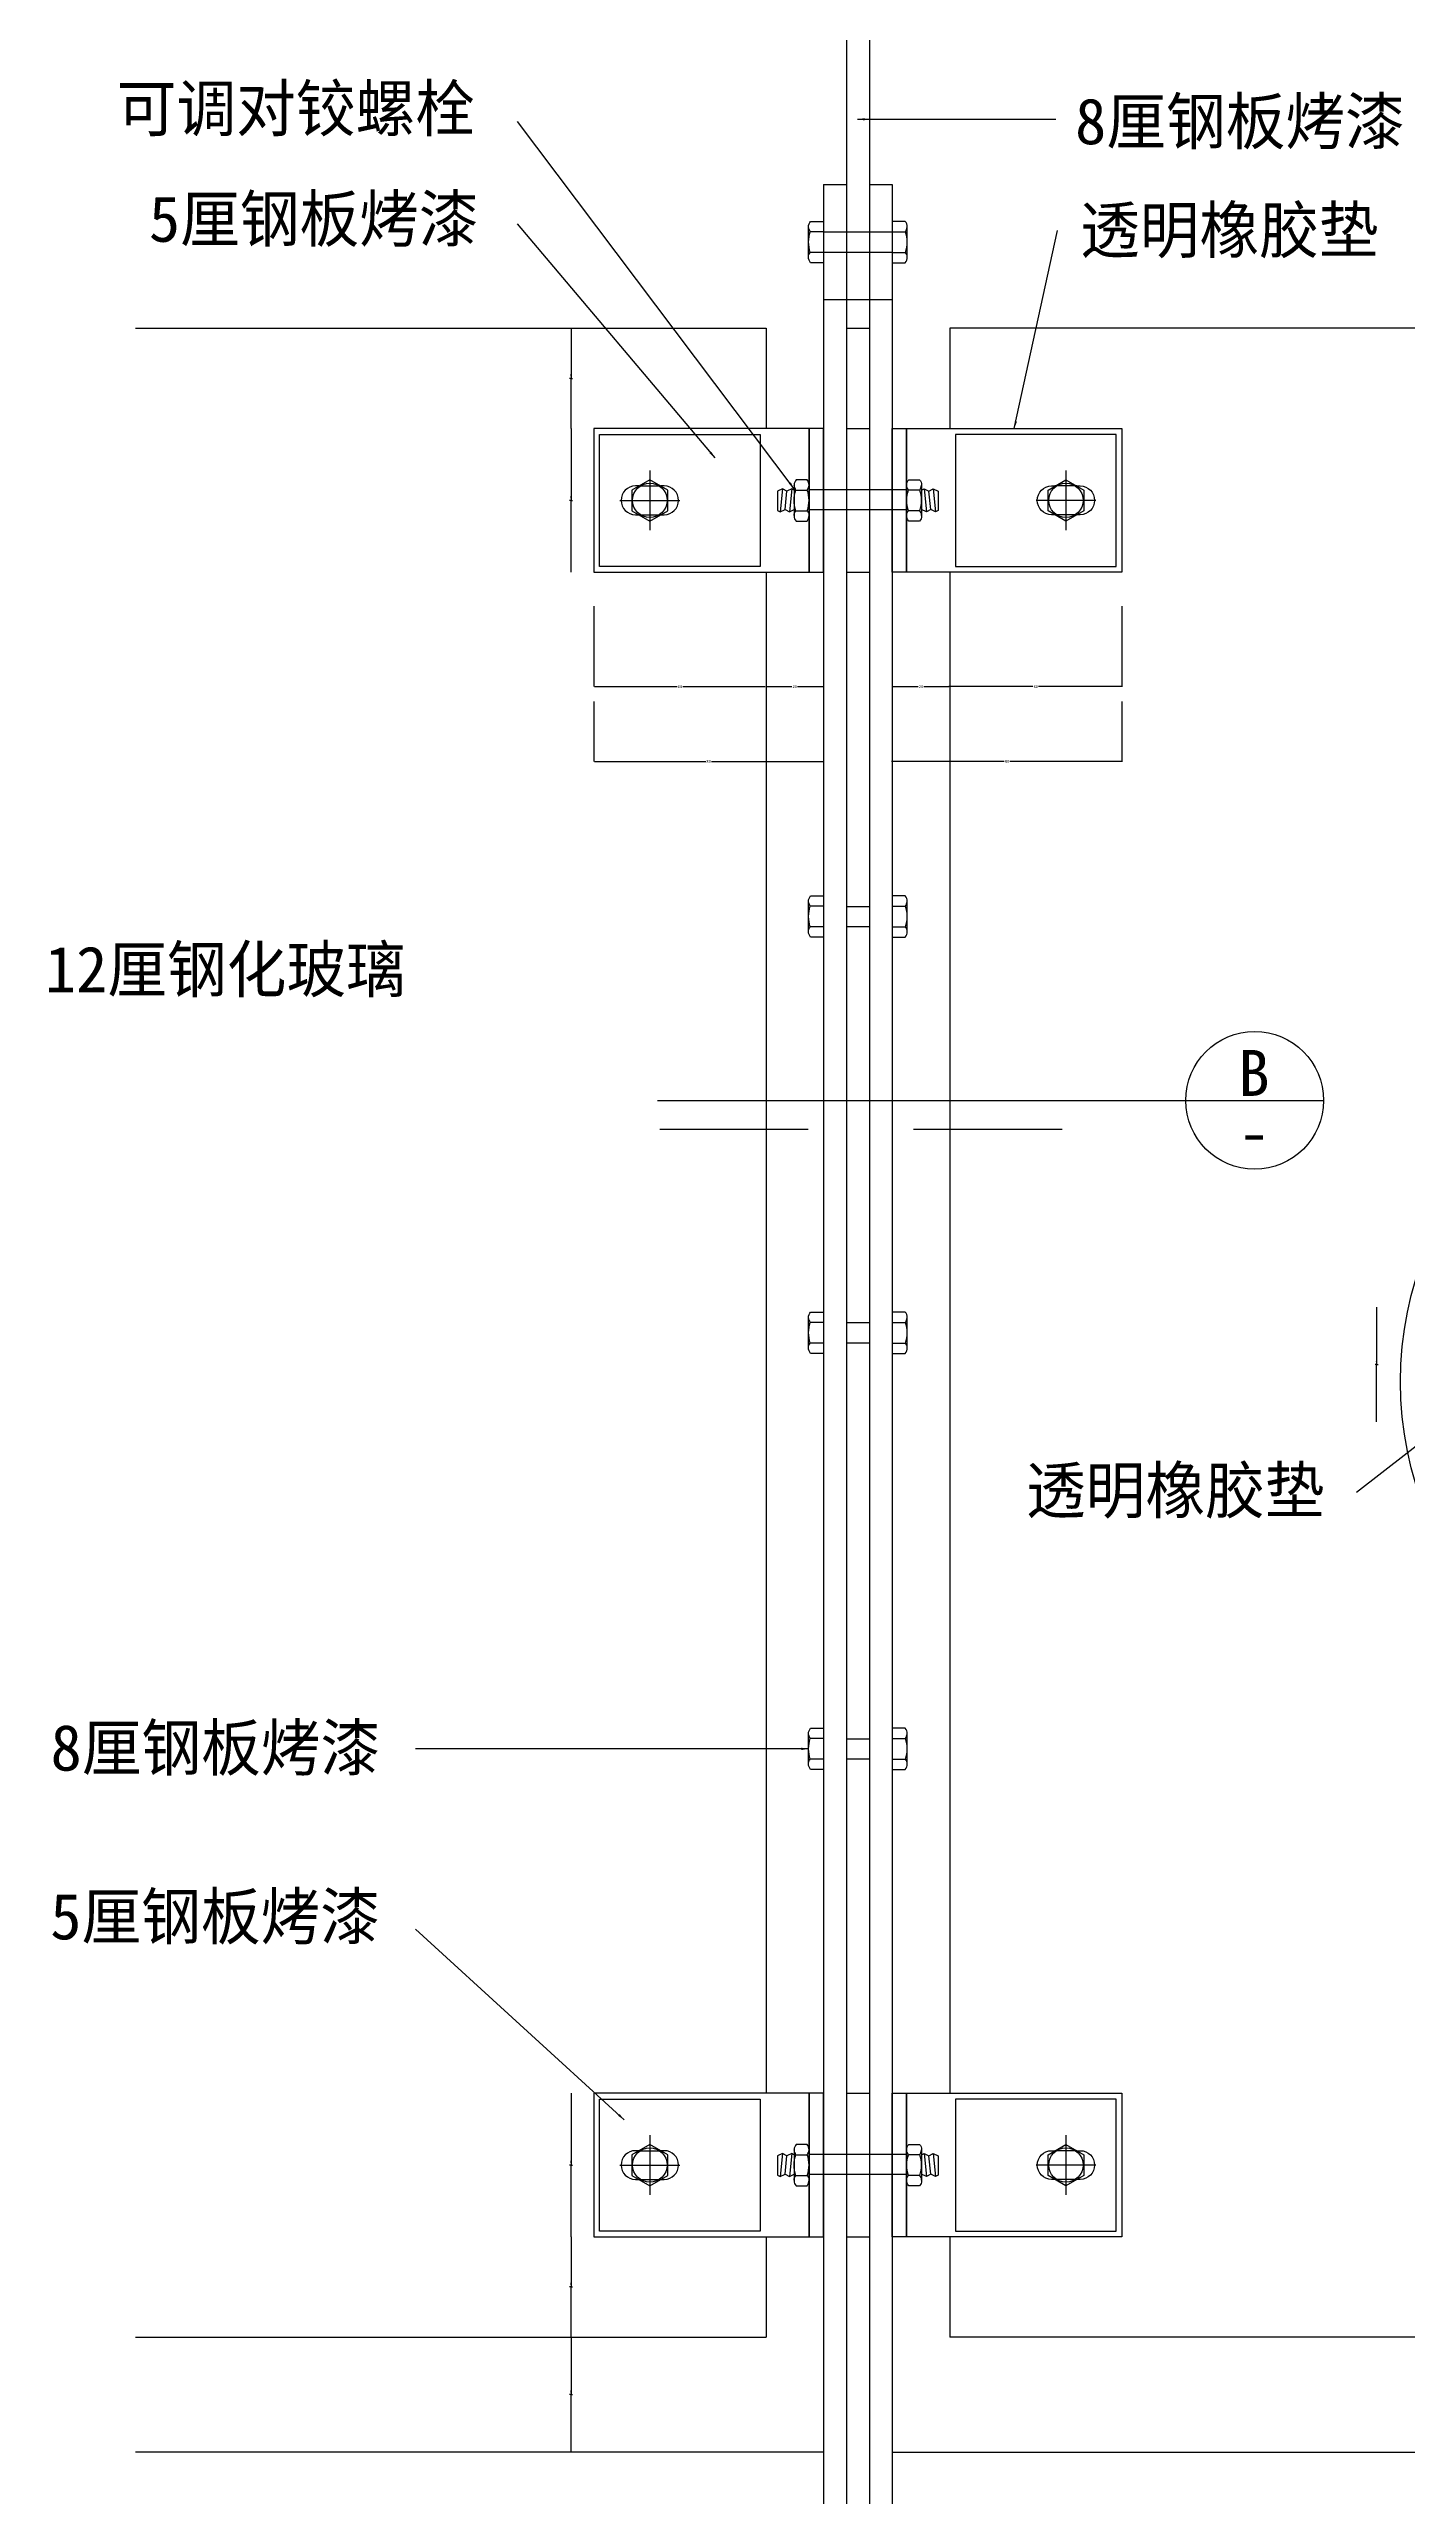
# Model space of a CAD drawing. Header units: metres. Extents: x 6299 to 8198, y -54 to 2210.
# Drawn here: x 7002 to 7475, y 597 to 1449 of the extents above; entities that cross this region are included whole.
import ezdxf

# ---------------------------------------------------------------- set-up
doc = ezdxf.new("R2010")
doc.units = ezdxf.units.M
for name, color, linetype in [('3', 3, 'Continuous'), ('4', 4, 'Continuous'), ('7', 7, 'Continuous'), ('BH', 3, 'Continuous'), ('DIM', 3, 'Continuous'), ('TEXT', 3, 'Continuous')]:
    doc.layers.add(name, color=color, linetype=linetype)
doc.dimstyles.get("Standard").update_dxf_attribs({"dimtxt": 2.5, "dimasz": 2.5, "dimexe": 1.25, "dimexo": 0.625, "dimtad": 1, "dimcen": 2.5, "dimazin": 3, "dimtfac": 1, "dimtmove": 0, "dimatfit": 3})

# ---------------------------------------------------------------- blocks, each defined once
blk = doc.blocks.new('*D58')
for p, q in [((7183.56, 737), (7183.56, 712)), ((7183.31, 712), (7183.06, 712)), ((7183.56, 687), (7183.56, 712)), ((7183.56, 712), (7183.56, 712)), ((7183.81, 712), (7184.06, 712))]:
    blk.add_line(p, q)
at = {"layer": 'Defpoints'}
for p in [(7183.56, 737), (7183.56, 712), (7183.56, 687)]:
    blk.add_point(p, dxfattribs=at)
at = {"layer": 'DIM', "insert": (7183.56, 713.125), "char_height": 1, "attachment_point": 5}
blk.add_mtext('0', dxfattribs=at)
blk = doc.blocks.new('*D59')
for p, q in [((7183.56, 687), (7183.56, 669.5)), ((7183.31, 669.5), (7183.06, 669.5)), ((7183.56, 652), (7183.56, 669.5)), ((7183.56, 669.5), (7183.56, 669.5)), ((7183.81, 669.5), (7184.06, 669.5))]:
    blk.add_line(p, q)
at = {"layer": 'Defpoints'}
for p in [(7183.56, 687), (7183.56, 669.5), (7183.56, 652)]:
    blk.add_point(p, dxfattribs=at)
at = {"layer": 'DIM', "insert": (7183.56, 670.625), "char_height": 1, "attachment_point": 5}
blk.add_mtext('0', dxfattribs=at)
blk = doc.blocks.new('*D60')
for p, q in [((7183.56, 652), (7183.56, 632)), ((7183.31, 632), (7183.06, 632)), ((7183.56, 612), (7183.56, 632)), ((7183.56, 632), (7183.56, 632)), ((7183.81, 632), (7184.06, 632))]:
    blk.add_line(p, q)
at = {"layer": 'Defpoints'}
for p in [(7183.56, 652), (7183.56, 632), (7183.56, 612)]:
    blk.add_point(p, dxfattribs=at)
at = {"layer": 'DIM', "insert": (7183.56, 633.125), "char_height": 1, "attachment_point": 5}
blk.add_mtext('0', dxfattribs=at)
blk = doc.blocks.new('*D65')
for p, q in [((7191.51, 1221.91), (7191.51, 1201.06)), ((7271.51, 1221.91), (7271.51, 1201.06)), ((7191.76, 1201.06), (7230.51, 1201.06)), ((7232.51, 1201.06), (7271.26, 1201.06))]:
    blk.add_line(p, q)
at = {"layer": 'Defpoints'}
for p in [(7191.51, 1221.91), (7271.51, 1221.91), (7191.51, 1201.06)]:
    blk.add_point(p, dxfattribs=at)
at = {"layer": 'DIM', "insert": (7231.51, 1201.06), "char_height": 1, "attachment_point": 5}
blk.add_mtext('80', dxfattribs=at)
blk = doc.blocks.new('*D66')
for p, q in [((7295.51, 1221.91), (7295.51, 1201.06)), ((7375.51, 1221.91), (7375.51, 1201.06)), ((7334.51, 1201.06), (7295.26, 1201.06)), ((7375.76, 1201.06), (7336.51, 1201.06))]:
    blk.add_line(p, q)
at = {"layer": 'Defpoints'}
for p in [(7295.51, 1221.91), (7375.51, 1221.91), (7375.51, 1201.06)]:
    blk.add_point(p, dxfattribs=at)
at = {"layer": 'DIM', "insert": (7335.51, 1201.06), "char_height": 1, "attachment_point": 5}
blk.add_mtext('80', dxfattribs=at)
blk = doc.blocks.new('*D67')
for p, q in [((7464.28, 1010.91), (7464.28, 990.91)), ((7464.03, 990.91), (7463.78, 990.91)), ((7464.28, 970.91), (7464.28, 990.91)), ((7464.28, 990.91), (7464.28, 990.91)), ((7464.53, 990.91), (7464.78, 990.91))]:
    blk.add_line(p, q)
at = {"layer": 'Defpoints'}
for p in [(7464.28, 1010.91), (7464.28, 990.91), (7464.28, 970.91)]:
    blk.add_point(p, dxfattribs=at)
at = {"layer": 'DIM', "insert": (7464.28, 992.035), "char_height": 1, "attachment_point": 5}
blk.add_mtext('0', dxfattribs=at)
blk = doc.blocks.new('*D68')
for p, q in [((7191.51, 1255.09), (7191.51, 1227.09)), ((7251.51, 1255.09), (7251.51, 1227.09)), ((7191.76, 1227.09), (7220.51, 1227.09)), ((7222.51, 1227.09), (7251.26, 1227.09))]:
    blk.add_line(p, q)
at = {"layer": 'Defpoints'}
for p in [(7191.51, 1255.09), (7251.51, 1255.09), (7191.51, 1227.09)]:
    blk.add_point(p, dxfattribs=at)
at = {"layer": 'DIM', "insert": (7221.51, 1227.09), "char_height": 1, "attachment_point": 5}
blk.add_mtext('60', dxfattribs=at)
blk = doc.blocks.new('*D69')
for p, q in [((7251.51, 1255.09), (7251.51, 1227.09)), ((7271.51, 1255.09), (7271.51, 1227.09)), ((7251.76, 1227.09), (7260.51, 1227.09)), ((7262.51, 1227.09), (7271.26, 1227.09))]:
    blk.add_line(p, q)
at = {"layer": 'Defpoints'}
for p in [(7251.51, 1255.09), (7271.51, 1255.09), (7251.51, 1227.09)]:
    blk.add_point(p, dxfattribs=at)
at = {"layer": 'DIM', "insert": (7261.51, 1227.09), "char_height": 1, "attachment_point": 5}
blk.add_mtext('20', dxfattribs=at)
blk = doc.blocks.new('*D70')
for p, q in [((7183.56, 1352), (7183.56, 1334.5)), ((7183.31, 1334.5), (7183.06, 1334.5)), ((7183.56, 1317), (7183.56, 1334.5)), ((7183.56, 1334.5), (7183.56, 1334.5)), ((7183.81, 1334.5), (7184.06, 1334.5))]:
    blk.add_line(p, q)
at = {"layer": 'Defpoints'}
for p in [(7183.56, 1352), (7183.56, 1334.5), (7183.56, 1317)]:
    blk.add_point(p, dxfattribs=at)
at = {"layer": 'DIM', "insert": (7183.56, 1335.625), "char_height": 1, "attachment_point": 5}
blk.add_mtext('0', dxfattribs=at)
blk = doc.blocks.new('*D71')
for p, q in [((7183.56, 1317), (7183.56, 1292)), ((7183.31, 1292), (7183.06, 1292)), ((7183.56, 1267), (7183.56, 1292)), ((7183.56, 1292), (7183.56, 1292)), ((7183.81, 1292), (7184.06, 1292))]:
    blk.add_line(p, q)
at = {"layer": 'Defpoints'}
for p in [(7183.56, 1317), (7183.56, 1292), (7183.56, 1267)]:
    blk.add_point(p, dxfattribs=at)
at = {"layer": 'DIM', "insert": (7183.56, 1293.125), "char_height": 1, "attachment_point": 5}
blk.add_mtext('0', dxfattribs=at)
blk = doc.blocks.new('*D72')
for p, q in [((7295.51, 1255.09), (7295.51, 1227.09)), ((7315.51, 1255.09), (7315.51, 1227.09)), ((7295.76, 1227.09), (7304.51, 1227.09)), ((7306.51, 1227.09), (7315.26, 1227.09))]:
    blk.add_line(p, q)
at = {"layer": 'Defpoints'}
for p in [(7295.51, 1255.09), (7315.51, 1255.09), (7295.51, 1227.09)]:
    blk.add_point(p, dxfattribs=at)
at = {"layer": 'DIM', "insert": (7305.51, 1227.09), "char_height": 1, "attachment_point": 5}
blk.add_mtext('20', dxfattribs=at)
blk = doc.blocks.new('*D73')
for p, q in [((7315.51, 1255.09), (7315.51, 1227.09)), ((7375.51, 1255.09), (7375.51, 1227.09)), ((7344.51, 1227.09), (7315.26, 1227.09)), ((7375.76, 1227.09), (7346.51, 1227.09))]:
    blk.add_line(p, q)
at = {"layer": 'Defpoints'}
for p in [(7315.51, 1255.09), (7375.51, 1255.09), (7375.51, 1227.09)]:
    blk.add_point(p, dxfattribs=at)
at = {"layer": 'DIM', "insert": (7345.51, 1227.09), "char_height": 1, "attachment_point": 5}
blk.add_mtext('60', dxfattribs=at)

msp = doc.modelspace()

# ---------------------------------------------------------------- hatches: boundary and pattern name
at = {"layer": 'BH'}
h = msp.add_hatch(dxfattribs=at)
h.set_pattern_fill('AR-RROOF', scale=150)
h.paths.add_polyline_path([(7251.51, 1099.18), (7251.51, 1267), (7191.51, 1267), (7191.51, 1317), (7251.51, 1317), (7251.51, 1352), (7031.74, 1352), (7031.74, 1137.59)])
h = msp.add_hatch(dxfattribs=at)
h.set_pattern_fill('AR-RROOF', scale=150)
h.paths.add_polyline_path([(7534.43, 1352), (7315.51, 1352), (7315.51, 1317), (7375.51, 1317), (7375.51, 1267), (7315.51, 1267), (7315.51, 1126.03), (7450.98, 1167.01)])

# ---------------------------------------------------------------- linework, layer by layer
at = {"layer": '3'}
for p, q in [((7271.51, 1385.6), (7266.94, 1385.6)), ((7271.51, 1385.5), (7295.51, 1385.5)), ((7295.51, 1385.6), (7300.09, 1385.6)), ((7271.51, 1378.4), (7266.94, 1378.4)), ((7271.51, 1378.5), (7295.51, 1378.5)), ((7295.51, 1378.4), (7300.09, 1378.4)), ((7207.2, 1297), (7214.83, 1297)), ((7211.01, 1302.4), (7211.01, 1281.6)), ((7257.24, 1296), (7256.44, 1288)), ((7260.44, 1296), (7259.64, 1288)), ((7261.94, 1295.6), (7265.89, 1295.6)), ((7266.51, 1295.77), (7300.51, 1295.77)), ((7305.09, 1295.6), (7301.14, 1295.6)), ((7306.59, 1296), (7307.39, 1288)), ((7309.79, 1296), (7310.59, 1288)), ((7359.83, 1297), (7352.2, 1297)), ((7356.01, 1302.4), (7356.01, 1281.6)), ((7200.61, 1292), (7221.42, 1292)), ((7206.01, 1287), (7207.2, 1287)), ((7207.2, 1287), (7214.83, 1287)), ((7214.83, 1287), (7216.01, 1287)), ((7258.12, 1288.76), (7258.76, 1295.24)), ((7261.94, 1288.4), (7265.89, 1288.4)), ((7266.51, 1288.77), (7300.51, 1288.77)), ((7305.09, 1288.4), (7301.14, 1288.4)), ((7308.91, 1288.76), (7308.26, 1295.24)), ((7366.42, 1292), (7345.61, 1292)), ((7352.2, 1287), (7351.01, 1287)), ((7359.83, 1287), (7352.2, 1287)), ((7361.01, 1287), (7359.83, 1287)), ((7271.51, 1150.6), (7266.94, 1150.6)), ((7295.51, 1150.6), (7300.09, 1150.6)), ((7271.51, 1143.4), (7266.94, 1143.4)), ((7279.51, 1150.5), (7287.51, 1150.5)), ((7279.51, 1143.5), (7287.51, 1143.5)), ((7295.51, 1143.4), (7300.09, 1143.4)), ((7271.51, 1005.6), (7266.94, 1005.6)), ((7271.51, 998.4), (7266.94, 998.4)), ((7279.51, 1005.5), (7287.51, 1005.5)), ((7279.51, 998.5), (7287.51, 998.5)), ((7295.51, 1005.6), (7300.09, 1005.6)), ((7295.51, 998.4), (7300.09, 998.4)), ((7271.51, 860.6), (7266.94, 860.6)), ((7271.51, 853.4), (7266.94, 853.4)), ((7279.51, 860.5), (7287.51, 860.5)), ((7279.51, 853.5), (7287.51, 853.5)), ((7295.51, 860.6), (7300.09, 860.6)), ((7295.51, 853.4), (7300.09, 853.4)), ((7207.2, 717), (7214.83, 717)), ((7211.01, 722.4), (7211.01, 701.6)), ((7257.24, 716), (7256.44, 708)), ((7260.44, 716), (7259.64, 708)), ((7306.59, 716), (7307.39, 708)), ((7309.79, 716), (7310.59, 708)), ((7359.83, 717), (7352.2, 717)), ((7356.01, 722.4), (7356.01, 701.6)), ((7200.61, 712), (7221.42, 712)), ((7258.12, 708.76), (7258.76, 715.24)), ((7261.94, 715.6), (7265.89, 715.6)), ((7261.94, 708.4), (7265.89, 708.4)), ((7266.51, 715.77), (7300.51, 715.77)), ((7266.51, 708.77), (7300.51, 708.77)), ((7305.09, 715.6), (7301.14, 715.6)), ((7305.09, 708.4), (7301.14, 708.4)), ((7308.91, 708.76), (7308.26, 715.24)), ((7366.42, 712), (7345.61, 712)), ((7206.01, 707), (7207.2, 707)), ((7207.2, 707), (7214.83, 707)), ((7214.83, 707), (7216.01, 707)), ((7352.2, 707), (7351.01, 707)), ((7359.83, 707), (7352.2, 707)), ((7361.01, 707), (7359.83, 707))]:
    msp.add_line(p, q, dxfattribs=at)
for points in [[(7266.32, 1376.74, -0.22), (7266.94, 1378.4, -0.17), (7266.94, 1385.6, -0.1), (7266.32, 1387.26)], [(7300.71, 1376.74, 0.22), (7300.09, 1378.4, 0.17), (7300.09, 1385.6, 0.1), (7300.71, 1387.26)], [(7207.2, 1297), (7206.01, 1297, 1), (7206.01, 1287)], [(7216.01, 1287, 1), (7216.01, 1297), (7214.83, 1297)], [(7261.32, 1286.74, -0.22), (7261.94, 1288.4, -0.17), (7261.94, 1295.6, -0.1), (7261.32, 1297.26)], [(7266.51, 1286.74, 0.22), (7265.89, 1288.4, 0.17), (7265.89, 1295.6, 0.1), (7266.51, 1297.26)], [(7300.51, 1286.74, -0.22), (7301.14, 1288.4, -0.17), (7301.14, 1295.6, -0.1), (7300.51, 1297.26)], [(7305.71, 1286.74, 0.22), (7305.09, 1288.4, 0.17), (7305.09, 1295.6, 0.1), (7305.71, 1297.26)], [(7351.01, 1287, -1), (7351.01, 1297), (7352.2, 1297)], [(7359.83, 1297), (7361.01, 1297, -1), (7361.01, 1287)], [(7266.32, 1141.74, -0.22), (7266.94, 1143.4, -0.17), (7266.94, 1150.6, -0.1), (7266.32, 1152.26)], [(7300.71, 1141.74, 0.22), (7300.09, 1143.4, 0.17), (7300.09, 1150.6, 0.1), (7300.71, 1152.26)], [(7266.32, 996.74, -0.22), (7266.94, 998.4, -0.17), (7266.94, 1005.6, -0.1), (7266.32, 1007.26)], [(7300.71, 996.74, 0.22), (7300.09, 998.4, 0.17), (7300.09, 1005.6, 0.1), (7300.71, 1007.26)], [(7266.32, 851.74, -0.22), (7266.94, 853.4, -0.17), (7266.94, 860.6, -0.1), (7266.32, 862.26)], [(7300.71, 851.74, 0.22), (7300.09, 853.4, 0.17), (7300.09, 860.6, 0.1), (7300.71, 862.26)], [(7207.2, 717), (7206.01, 717, 1), (7206.01, 707)], [(7216.01, 707, 1), (7216.01, 717), (7214.83, 717)], [(7261.32, 706.74, -0.22), (7261.94, 708.4, -0.17), (7261.94, 715.6, -0.1), (7261.32, 717.26)], [(7266.51, 706.74, 0.22), (7265.89, 708.4, 0.17), (7265.89, 715.6, 0.1), (7266.51, 717.26)], [(7300.51, 706.74, -0.22), (7301.14, 708.4, -0.17), (7301.14, 715.6, -0.1), (7300.51, 717.26)], [(7305.71, 706.74, 0.22), (7305.09, 708.4, 0.17), (7305.09, 715.6, 0.1), (7305.71, 717.26)], [(7351.01, 707, -1), (7351.01, 717), (7352.2, 717)], [(7359.83, 717), (7361.01, 717, -1), (7361.01, 707)]]:
    msp.add_lwpolyline(points, format="xyb", dxfattribs=at)
for points in [[(7193.51, 1315), (7249.51, 1315), (7249.51, 1269), (7193.51, 1269)], [(7373.51, 1315), (7317.51, 1315), (7317.51, 1269), (7373.51, 1269)], [(7193.51, 735), (7249.51, 735), (7249.51, 689), (7193.51, 689)], [(7373.51, 735), (7317.51, 735), (7317.51, 689), (7373.51, 689)]]:
    msp.add_lwpolyline(points, close=True, dxfattribs=at)
for centre, radius in [((7211.01, 1292), 6), ((7356.01, 1292), 6), ((7592.6, 984.91), 120), ((7211.01, 712), 6), ((7356.01, 712), 6)]:
    msp.add_circle(centre, radius, dxfattribs=at)
at = {"layer": '4'}
for p, q in [((7279.51, 1462), (7279.51, 252)), ((7279.51, 1462), (7279.51, 202)), ((7287.51, 1462), (7287.51, 202)), ((7271.51, 1402), (7271.51, 202)), ((7271.51, 1402), (7279.51, 1402)), ((7287.51, 1402), (7295.51, 1402)), ((7295.51, 1402), (7295.51, 202)), ((7271.51, 612), (7031.74, 612)), ((7295.51, 612), (7535.29, 612))]:
    msp.add_line(p, q, dxfattribs=at)
at = {"layer": '7'}
for p, q in [((7271.51, 1389.2), (7271.51, 1374.8)), ((7295.51, 1389.2), (7295.51, 1374.8)), ((7271.51, 1362), (7279.51, 1362)), ((7279.51, 1362), (7287.51, 1362)), ((7287.2, 1362), (7295.2, 1362)), ((7287.51, 1362), (7295.51, 1362)), ((7031.74, 1352), (7251.51, 1352)), ((7251.51, 1352), (7251.51, 1317)), ((7279.51, 1352), (7287.51, 1352)), ((7535.29, 1352), (7315.51, 1352)), ((7315.51, 1352), (7315.51, 1317)), ((7279.51, 1317), (7287.51, 1317)), ((7261.32, 1296), (7261.32, 1288)), ((7305.71, 1296), (7305.71, 1288)), ((7251.51, 1267), (7251.51, 737)), ((7279.51, 1267), (7287.51, 1267)), ((7315.51, 1267), (7315.51, 737)), ((7271.51, 1154.2), (7271.51, 1139.8)), ((7295.51, 1154.2), (7295.51, 1139.8)), ((7271.51, 1009.2), (7271.51, 994.8)), ((7295.51, 1009.2), (7295.51, 994.8)), ((7271.51, 864.2), (7271.51, 849.8)), ((7295.51, 864.2), (7295.51, 849.8)), ((7279.51, 737), (7287.51, 737)), ((7261.32, 716), (7261.32, 708)), ((7305.71, 716), (7305.71, 708)), ((7251.51, 687), (7251.51, 652)), ((7279.51, 687), (7287.51, 687)), ((7315.51, 687), (7315.51, 652)), ((7031.74, 652), (7251.51, 652)), ((7535.29, 652), (7315.51, 652))]:
    msp.add_line(p, q, dxfattribs=at)
for points in [[(7271.51, 1374.8), (7267.04, 1374.8, -0.19), (7266.32, 1376.74), (7266.32, 1387.26, -0.2), (7267.04, 1389.2), (7271.51, 1389.2)], [(7295.51, 1374.8), (7299.98, 1374.8, 0.19), (7300.71, 1376.74), (7300.71, 1387.26, 0.2), (7299.98, 1389.2), (7295.51, 1389.2)], [(7261.32, 1288), (7261.32, 1286.58, 0.23), (7262.04, 1284.8), (7265.79, 1284.8, 0.19), (7266.51, 1286.74), (7266.51, 1297.26, 0.2), (7265.79, 1299.2), (7262.04, 1299.2, 0.2), (7261.32, 1297.42), (7261.32, 1296)], [(7305.71, 1288), (7305.71, 1286.58, -0.23), (7304.98, 1284.8), (7301.24, 1284.8, -0.19), (7300.51, 1286.74), (7300.51, 1297.26, -0.2), (7301.24, 1299.2), (7304.98, 1299.2, -0.2), (7305.71, 1297.42), (7305.71, 1296)], [(7271.51, 1139.8), (7267.04, 1139.8, -0.19), (7266.32, 1141.74), (7266.32, 1152.26, -0.2), (7267.04, 1154.2), (7271.51, 1154.2)], [(7295.51, 1139.8), (7299.98, 1139.8, 0.19), (7300.71, 1141.74), (7300.71, 1152.26, 0.2), (7299.98, 1154.2), (7295.51, 1154.2)], [(7271.51, 994.8), (7267.04, 994.8, -0.19), (7266.32, 996.74), (7266.32, 1007.26, -0.2), (7267.04, 1009.2), (7271.51, 1009.2)], [(7295.51, 994.8), (7299.98, 994.8, 0.19), (7300.71, 996.74), (7300.71, 1007.26, 0.2), (7299.98, 1009.2), (7295.51, 1009.2)], [(7271.51, 849.8), (7267.04, 849.8, -0.19), (7266.32, 851.74), (7266.32, 862.26, -0.2), (7267.04, 864.2), (7271.51, 864.2)], [(7295.51, 849.8), (7299.98, 849.8, 0.19), (7300.71, 851.74), (7300.71, 862.26, 0.2), (7299.98, 864.2), (7295.51, 864.2)], [(7261.32, 708), (7261.32, 706.58, 0.23), (7262.04, 704.8), (7265.79, 704.8, 0.19), (7266.51, 706.74), (7266.51, 717.26, 0.2), (7265.79, 719.2), (7262.04, 719.2, 0.2), (7261.32, 717.42), (7261.32, 716)], [(7305.71, 708), (7305.71, 706.58, -0.23), (7304.98, 704.8), (7301.24, 704.8, -0.19), (7300.51, 706.74), (7300.51, 717.26, -0.2), (7301.24, 719.2), (7304.98, 719.2, -0.2), (7305.71, 717.42), (7305.71, 716)]]:
    msp.add_lwpolyline(points, format="xyb", dxfattribs=at)
for points in [[(7266.51, 1317), (7191.51, 1317), (7191.51, 1267), (7266.51, 1267)], [(7271.51, 1317), (7266.51, 1317), (7266.51, 1267), (7271.51, 1267)], [(7295.51, 1317), (7300.51, 1317), (7300.51, 1267), (7295.51, 1267)], [(7300.51, 1317), (7375.51, 1317), (7375.51, 1267), (7300.51, 1267)], [(7211.01, 1299.2), (7204.78, 1295.6), (7204.78, 1288.4), (7211.01, 1284.8), (7217.25, 1288.4), (7217.25, 1295.6)], [(7356.01, 1299.2), (7362.25, 1295.6), (7362.25, 1288.4), (7356.01, 1284.8), (7349.78, 1288.4), (7349.78, 1295.6)], [(7266.51, 737), (7191.51, 737), (7191.51, 687), (7266.51, 687)], [(7271.51, 737), (7266.51, 737), (7266.51, 687), (7271.51, 687)], [(7295.51, 737), (7300.51, 737), (7300.51, 687), (7295.51, 687)], [(7300.51, 737), (7375.51, 737), (7375.51, 687), (7300.51, 687)], [(7211.01, 719.2), (7204.78, 715.6), (7204.78, 708.4), (7211.01, 704.8), (7217.25, 708.4), (7217.25, 715.6)], [(7356.01, 719.2), (7362.25, 715.6), (7362.25, 708.4), (7356.01, 704.8), (7349.78, 708.4), (7349.78, 715.6)]]:
    msp.add_lwpolyline(points, close=True, dxfattribs=at)
for points in [[(7261.32, 1295.56), (7260.44, 1296), (7258.76, 1295.24), (7257.24, 1296), (7255.53, 1295.22), (7255.53, 1288.46), (7256.44, 1288), (7258.12, 1288.76), (7259.64, 1288), (7261.32, 1288.76)], [(7305.71, 1295.56), (7306.59, 1296), (7308.26, 1295.24), (7309.79, 1296), (7311.5, 1295.22), (7311.5, 1288.46), (7310.59, 1288), (7308.91, 1288.76), (7307.39, 1288), (7305.71, 1288.76)], [(7261.32, 715.56), (7260.44, 716), (7258.76, 715.24), (7257.24, 716), (7255.53, 715.22), (7255.53, 708.46), (7256.44, 708), (7258.12, 708.76), (7259.64, 708), (7261.32, 708.76)], [(7305.71, 715.56), (7306.59, 716), (7308.26, 715.24), (7309.79, 716), (7311.5, 715.22), (7311.5, 708.46), (7310.59, 708), (7308.91, 708.76), (7307.39, 708), (7305.71, 708.76)]]:
    msp.add_lwpolyline(points, dxfattribs=at)
at = {"layer": 'TEXT'}
msp.add_line((7213.74, 1082.94), (7397.78, 1082.94), dxfattribs=at)
for points in [[(7397.78, 1082.94), (7445.78, 1082.94)], [(7214.44, 1072.87), (7266.19, 1072.87)], [(7302.94, 1072.87), (7354.69, 1072.87)]]:
    msp.add_lwpolyline(points, dxfattribs=at)
msp.add_circle((7421.78, 1082.94), 24, dxfattribs=at)

# ---------------------------------------------------------------- texts
for s, p in [('可调对铰螺栓', (7025.24, 1420.58)), ('8厘钢板烤漆', (7359.2, 1416.08)), ('5厘钢板烤漆', (7036.44, 1382.09)), ('透明橡胶垫', (7360.94, 1378.19)), ('12厘钢化玻璃', (7000.19, 1120.6)), ('B', (7416.08, 1084.5)), ('-', (7416.16, 1063.84)), ('透明橡胶垫', (7342.1, 939.08)), ('8厘钢板烤漆', (7002.17, 849.42)), ('5厘钢板烤漆', (7002.07, 790.61))]:
    msp.add_text(s, height=16, dxfattribs=at).set_placement(p)

# ---------------------------------------------------------------- dimensions: what is measured, and where the dimension line sits
at = {"layer": 'DIM'}
for base, p1, p2, picture, middle in [((7183.56, 1334.5), (7183.56, 1317), (7183.56, 1352), '*D70', (7183.56, 1335.625)), ((7183.56, 1292), (7183.56, 1267), (7183.56, 1317), '*D71', (7183.56, 1293.125)), ((7191.51, 1227.09), (7191.51, 1255.09), (7251.51, 1255.09), '*D68', (7221.51, 1227.09)), ((7251.51, 1227.09), (7251.51, 1255.09), (7271.51, 1255.09), '*D69', (7261.51, 1227.09)), ((7295.51, 1227.09), (7295.51, 1255.09), (7315.51, 1255.09), '*D72', (7305.51, 1227.09)), ((7375.51, 1227.09), (7375.51, 1255.09), (7315.51, 1255.09), '*D73', (7345.51, 1227.09)), ((7191.51, 1201.06), (7191.51, 1221.91), (7271.51, 1221.91), '*D65', (7231.51, 1201.06)), ((7375.51, 1201.06), (7375.51, 1221.91), (7295.51, 1221.91), '*D66', (7335.51, 1201.06)), ((7464.28, 990.91), (7464.28, 970.91), (7464.28, 1010.91), '*D67', (7464.28, 992.035)), ((7183.56, 712), (7183.56, 737), (7183.56, 687), '*D58', (7183.56, 713.125)), ((7183.56, 669.5), (7183.56, 687), (7183.56, 652), '*D59', (7183.56, 670.625)), ((7183.56, 632), (7183.56, 652), (7183.56, 612), '*D60', (7183.56, 633.125))]:
    dim = msp.add_linear_dim(base=base, p1=p1, p2=p2, dimstyle='Standard', dxfattribs=at)
    dim.commit()
    dim.dimension.update_dxf_attribs({"geometry": picture, "text_midpoint": middle})

# ---------------------------------------------------------------- leaders
at = {"layer": 'TEXT'}
for points in [[(7261.32, 1296), (7164.84, 1424.05)], [(7283.41, 1424.78), (7352.46, 1424.78)], [(7233.74, 1306.77), (7164.84, 1388.36)], [(7338.01, 1317), (7353.04, 1386.03)], [(7540.6, 1010.91), (7457.22, 946.35)], [(7266.32, 857), (7129.41, 857)], [(7202.07, 727.75), (7129.41, 794.23)]]:
    msp.add_leader(points, dimstyle='Standard', dxfattribs=at)

doc.saveas('drawing.dxf')
